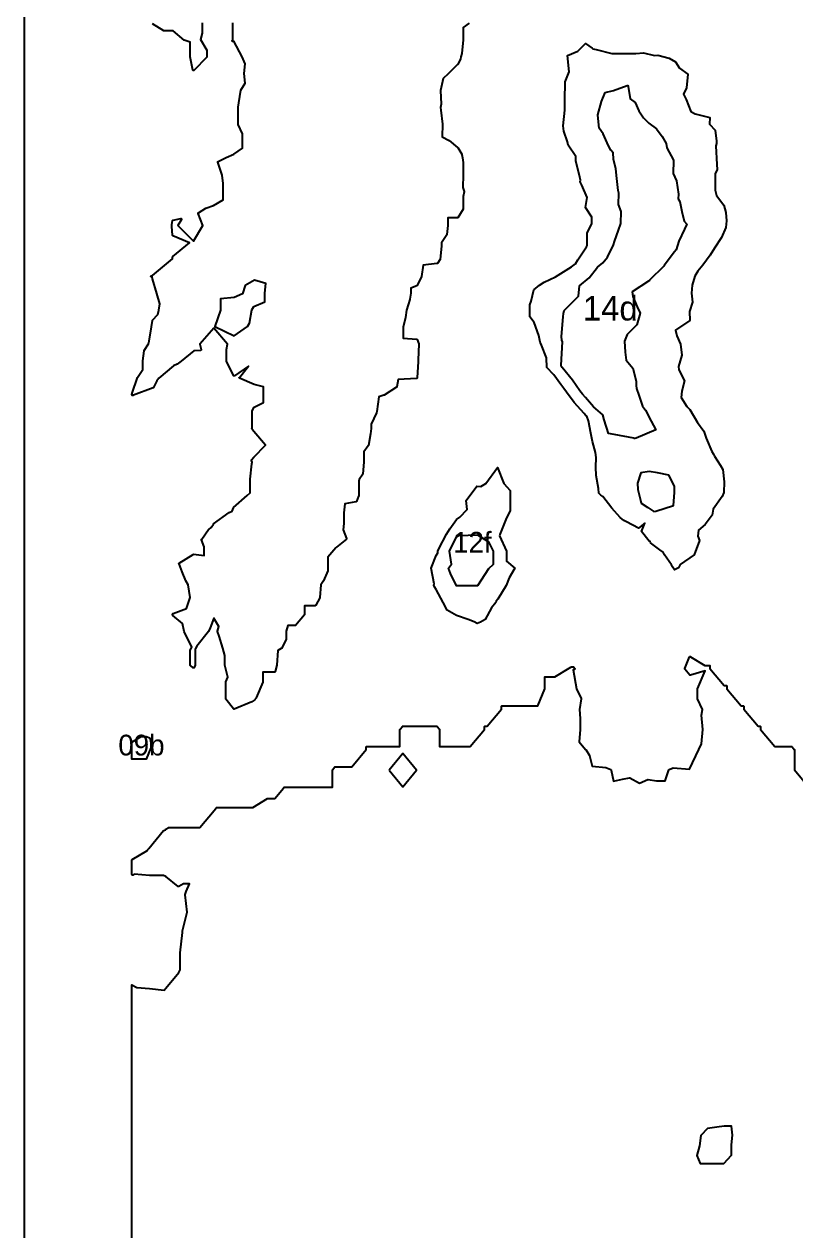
# Model space of a CAD drawing. Header units: millimetres. Extents: x 0 to 500, y 0 to 700.
# Drawn here: x 0 to 93.1, y 122.1 to 267.6 of the extents above; entities that cross this region are included whole.
import ezdxf
from ezdxf.enums import TextEntityAlignment as Align

# ---------------------------------------------------------------- set-up
doc = ezdxf.new("R2010")
doc.units = ezdxf.units.MM
for name, color, linetype in [('CORTE', 1, 'Continuous'), ('GRABADO', 5, 'Continuous'), ('HOJA', 8, 'Continuous')]:
    doc.layers.add(name, color=color, linetype=linetype)

msp = doc.modelspace()

# ---------------------------------------------------------------- linework, layer by layer
at = {"layer": 'CORTE'}
for points in [[(53.67, 267.72), (52.94, 267.2), (52.94, 265.74), (52.94, 265.73), (52.77, 264.08), (52.77, 264.08), (52.68, 263.68), (52.68, 263.68), (52.62, 263.41), (52.61, 263.41), (52.61, 263.4), (52.29, 262.77), (52.29, 262.76), (52.28, 262.76), (52.28, 262.75), (51.15, 261.61), (50.55, 261.04), (50.23, 259.62), (50.3, 257.96), (50.3, 257.96), (50.3, 257.95), (50.3, 257.95), (50.22, 257.58), (50.27, 257.25), (50.46, 255.55), (50.46, 255.55), (50.4, 254.01), (51.27, 253.58), (51.28, 253.57), (51.28, 253.57), (52.27, 252.74), (52.28, 252.74), (52.28, 252.73), (52.29, 252.72), (52.79, 251.93), (52.79, 251.92), (52.79, 251.91), (52.8, 251.91), (52.8, 251.9), (52.86, 251.48), (52.97, 250.93), (52.97, 250.92), (52.97, 250.91), (52.97, 249.43), (52.9, 247.91), (53.09, 247.42), (53.09, 247.42), (53.09, 247.41), (53.09, 247.4), (53.09, 247.39), (53.09, 247.39), (53.09, 247.38), (52.95, 246.84), (52.95, 245.35), (52.95, 245.34), (52.95, 245.33), (52.95, 245.33), (52.95, 245.32), (52.94, 245.32), (52.29, 244.27), (52.29, 244.27), (52.28, 244.26), (52.27, 244.26), (52.27, 244.25), (52.26, 244.25), (52.25, 244.25), (52.25, 244.24), (52.24, 244.24), (52.23, 244.24), (52.23, 244.24), (51.11, 244.24), (51.11, 243.32), (51.11, 243.32), (51, 242.23), (51, 242.22), (50.99, 242.21), (50.99, 242.2), (50.99, 242.2), (50.98, 242.19), (50.34, 241.26), (50.32, 240.89), (50.32, 240.89), (50.16, 239.24), (50.16, 239.23), (50.16, 239.22), (50.16, 239.21), (50.15, 239.21), (50.15, 239.2), (49.84, 238.77), (49.84, 238.77), (49.83, 238.76), (49.83, 238.76), (49.82, 238.75), (49.81, 238.75), (49.8, 238.74), (49.79, 238.74), (49.79, 238.74), (48.14, 238.56), (47.92, 237.19), (47.92, 237.19), (47.92, 237.18), (47.91, 237.18), (47.4, 236.1), (47.4, 236.1), (47.39, 236.09), (47.39, 236.09), (47.38, 236.08), (47.38, 236.08), (47.37, 236.07), (47.37, 236.07), (46.63, 235.77), (46.63, 235.17), (46.63, 235.16), (46.53, 234.43), (46.53, 234.42), (46.1, 233.11), (46.01, 232.24), (46.01, 232.24), (45.73, 231.08), (45.73, 229.76), (47.34, 229.61), (47.35, 229.61), (47.36, 229.61), (47.36, 229.61), (47.37, 229.6), (47.38, 229.6), (47.38, 229.59), (47.39, 229.59), (47.39, 229.58), (47.4, 229.58), (47.4, 229.57), (47.59, 229.08), (47.59, 229.07), (47.59, 229.07), (47.6, 229.06), (47.6, 229.05), (47.51, 227.1), (47.51, 227.02), (47.52, 226.93), (47.52, 226.92), (47.42, 224.97), (47.42, 224.97), (47.42, 224.96), (47.42, 224.95), (47.42, 224.95), (47.41, 224.94), (47.41, 224.93), (47.4, 224.93), (47.4, 224.92), (47.4, 224.92), (47.38, 224.91), (47.37, 224.9), (47.37, 224.9), (47.36, 224.9), (47.35, 224.89), (47.35, 224.89), (47.34, 224.89), (45.13, 224.76), (44.96, 223.88), (44.96, 223.87), (44.96, 223.86), (44.95, 223.85), (44.95, 223.85), (44.95, 223.84), (44.94, 223.83), (44.94, 223.83), (44.93, 223.83), (43.41, 222.87), (43.4, 222.87), (43.4, 222.87), (43.39, 222.87), (42.76, 222.67), (42.55, 220.89), (42.55, 220.89), (42.51, 220.74), (42.51, 220.73), (41.87, 219.39), (41.87, 218.86), (41.87, 218.85), (41.76, 218.22), (41.52, 216.81), (41.52, 216.81), (41.51, 216.8), (41.51, 216.79), (41.51, 216.78), (40.99, 216.04), (40.99, 214.78), (40.99, 214.78), (40.84, 213.38), (40.84, 213.37), (40.84, 213.37), (40.83, 213.36), (40.83, 213.35), (40.83, 213.35), (40.4, 212.72), (40.35, 212.51), (40.35, 210.71), (40.35, 210.7), (40.34, 210.69), (40.34, 210.69), (40.34, 210.68), (40.07, 210.04), (40.06, 210.04), (40.06, 210.03), (40.05, 210.02), (40.05, 210.02), (40.04, 210.01), (40.04, 210.01), (40.03, 210), (40.02, 210), (40.02, 210), (40.01, 210), (38.67, 209.77), (38.55, 208.67), (38.55, 207.4), (38.47, 206.65), (38.89, 205.61), (38.89, 205.6), (38.89, 205.6), (38.89, 205.59), (38.89, 205.58), (38.89, 205.57), (38.89, 205.56), (38.89, 205.55), (38.88, 205.55), (38.88, 205.54), (38.87, 205.53), (38.87, 205.53), (38.86, 205.53), (37.69, 204.54), (37.61, 204.45), (36.63, 203.36), (36.63, 201.72), (36.63, 201.72), (36.63, 201.71), (36.62, 201.7), (36.62, 201.7), (36.09, 200.49), (36.09, 200.48), (36.09, 200.48), (35.77, 200), (35.66, 198.47), (35.66, 198.46), (35.65, 198.45), (35.17, 197.54), (35.17, 197.53), (35.16, 197.52), (35.16, 197.52), (35.15, 197.51), (35.15, 197.51), (35.14, 197.5), (35.13, 197.5), (35.12, 197.5), (35.11, 197.5), (35.11, 197.49), (33.83, 197.49), (33.83, 196.44), (33.83, 196.42), (33.83, 196.41), (33.82, 196.41), (33.82, 196.4), (33.82, 196.4), (32.72, 195.12), (32.71, 195.11), (32.71, 195.11), (32.7, 195.1), (32.7, 195.1), (32.69, 195.1), (32.68, 195.09), (32.67, 195.09), (32.67, 195.09), (32.66, 195.09), (31.81, 195.09), (31.6, 194.4), (31.6, 193.45), (31.59, 193.44), (31.59, 193.44), (31.59, 193.43), (31.59, 193.43), (31.03, 192.33), (31.03, 192.33), (31.02, 192.32), (31.02, 192.32), (31.01, 192.31), (31, 192.31), (31, 192.31), (30.59, 192.07), (30.46, 190.33), (30.46, 190.32), (30.46, 190.32), (30.29, 189.54), (30.29, 189.54), (30.28, 189.52), (30.28, 189.51), (30.27, 189.51), (30.27, 189.51), (30.26, 189.5), (30.25, 189.49), (30.24, 189.49), (30.23, 189.48), (30.22, 189.48), (28.77, 189.48), (28.77, 188.29), (28.77, 188.28), (28.77, 188.27), (28.77, 188.27), (28, 186.36), (28, 186.36), (28, 186.35), (27.99, 186.34), (27.85, 186.21), (27.84, 186.17), (27.84, 186.16), (27.84, 186.16), (27.83, 186.15), (27.83, 186.14), (27.83, 186.14), (27.82, 186.13), (27.82, 186.13), (27.81, 186.12), (27.47, 185.91), (27.47, 185.91), (27.46, 185.91), (25.35, 185.02), (25.35, 185.02), (25.34, 185.02), (25.33, 185.02), (25.32, 185.02), (25.32, 185.02), (25.31, 185.02), (25.3, 185.02), (25.29, 185.03), (25.29, 185.03), (25.28, 185.03), (25.28, 185.04), (25.27, 185.04), (25.27, 185.04), (24.34, 186.21), (24.33, 186.22), (24.33, 186.22), (24.33, 186.23), (24.32, 186.23), (24.32, 186.24), (24.32, 186.25), (24.32, 186.25), (24.32, 188.3), (24.32, 188.3), (24.32, 188.31), (24.32, 188.31), (24.32, 188.32), (24.55, 188.88), (24.2, 190.32), (24.2, 190.32), (24.2, 190.33), (24.2, 191.49), (23.95, 192.35), (23.51, 193.8), (23.33, 194.39), (23.33, 194.39), (23.33, 194.4), (23.33, 194.41), (23.33, 194.42), (23.33, 194.42), (23.33, 194.43), (23.5, 194.98), (22.89, 196), (22.42, 194.82), (22.25, 194.38), (22.24, 194.37), (22.24, 194.37), (22.24, 194.36), (20.83, 192.61), (20.66, 192.33), (20.62, 192.26), (20.62, 190.33), (20.62, 190.33), (20.62, 190.32), (20.62, 190.31), (20.61, 190.3), (20.5, 190.02), (20.5, 190.02), (20.5, 190.01), (20.49, 190), (20.49, 190), (20.48, 190), (20.48, 189.99), (20.47, 189.99), (20.46, 189.98), (20.45, 189.98), (20.45, 189.98), (20.44, 189.98), (20.43, 189.98), (20.42, 189.98), (20.42, 189.98), (20.41, 189.98), (20.41, 189.98), (20.4, 189.99), (20.39, 189.99), (20.39, 189.99), (20.05, 190.28), (20.04, 190.28), (20.04, 190.28), (20.03, 190.29), (20.03, 190.3), (20.03, 190.31), (20.02, 190.32), (20.02, 190.33), (20.02, 190.33), (20.02, 192.09), (20.02, 192.1), (20.03, 192.11), (20.03, 192.12), (20.03, 192.12), (20.03, 192.13), (20.2, 192.41), (20.24, 192.47), (19.32, 194.38), (19.32, 194.38), (19.31, 194.39), (19.09, 195.34), (17.94, 196.3), (17.93, 196.3), (17.93, 196.31), (17.92, 196.31), (17.92, 196.32), (17.92, 196.32), (17.92, 196.33), (17.91, 196.34), (17.91, 196.34), (17.9, 196.44), (17.9, 196.45), (17.9, 196.45), (17.9, 196.46), (17.9, 196.46), (17.92, 196.51), (17.92, 196.52), (17.92, 196.53), (17.93, 196.53), (17.93, 196.54), (17.94, 196.54), (17.94, 196.54), (17.95, 196.55), (17.96, 196.55), (17.96, 196.56), (19.6, 197.14), (20.01, 198.49), (19.78, 200.01), (19.5, 200.49), (19.49, 200.49), (19.06, 201.58), (18.68, 202.53), (18.67, 202.54), (18.67, 202.55), (18.67, 202.56), (18.67, 202.57), (18.67, 202.57), (18.67, 202.58), (18.68, 202.59), (18.68, 202.6), (18.69, 202.61), (18.69, 202.61), (18.7, 202.62), (18.71, 202.62), (20.39, 203.68), (20.4, 203.68), (20.41, 203.68), (20.41, 203.69), (20.42, 203.69), (20.43, 203.69), (20.43, 203.69), (20.44, 203.69), (21.71, 203.56), (21.71, 204.59), (21.41, 205.45), (21.41, 205.46), (21.41, 205.47), (21.41, 205.47), (21.41, 205.48), (21.41, 205.5), (21.42, 205.51), (21.42, 205.51), (22.25, 206.68), (22.25, 206.69), (22.26, 206.69), (22.26, 206.69), (22.55, 206.91), (22.82, 207.33), (22.82, 207.34), (22.82, 207.34), (22.83, 207.35), (22.83, 207.35), (24.73, 208.74), (24.74, 208.74), (24.74, 208.74), (25.08, 208.89), (25.26, 209.29), (25.26, 209.29), (25.26, 209.3), (25.27, 209.3), (25.27, 209.31), (26.88, 210.77), (27.25, 211.11), (27.25, 212.75), (27.25, 212.76), (27.45, 214.59), (27.45, 214.59), (27.45, 214.6), (27.5, 214.78), (27.42, 214.99), (27.42, 215), (27.42, 215.01), (27.42, 215.01), (27.42, 215.02), (27.42, 215.03), (27.42, 215.03), (27.42, 215.04), (27.43, 215.05), (27.43, 215.05), (27.44, 215.06), (27.71, 215.38), (27.71, 215.38), (29.1, 216.83), (27.71, 218.48), (27.71, 218.48), (27.55, 218.69), (27.55, 218.7), (27.55, 218.7), (27.49, 218.84), (27.48, 218.84), (27.48, 218.85), (27.48, 218.86), (27.48, 218.86), (27.48, 218.87), (27.48, 218.87), (27.51, 219.03), (27.51, 220.9), (27.51, 220.91), (27.51, 220.92), (27.51, 220.92), (27.51, 220.93), (27.7, 221.4), (27.7, 221.4), (27.71, 221.41), (27.71, 221.41), (27.72, 221.42), (27.72, 221.42), (27.73, 221.43), (27.73, 221.43), (28.88, 222), (28.88, 223.87), (27.75, 224.18), (27.74, 224.18), (25.99, 224.91), (25.99, 224.91), (25.98, 224.91), (25.98, 224.92), (25.97, 224.92), (25.97, 224.93), (25.96, 224.94), (25.96, 224.94), (25.96, 224.95), (25.95, 224.96), (25.95, 224.97), (25.95, 224.98), (25.95, 224.99), (25.95, 225), (25.96, 225.01), (25.96, 225.01), (25.96, 225.02), (25.97, 225.02), (27.05, 226.38), (25.36, 225.21), (25.36, 225.2), (25.35, 225.2), (25.35, 225.2), (25.34, 225.2), (25.33, 225.2), (25.33, 225.19), (25.32, 225.19), (25.31, 225.2), (25.3, 225.2), (25.3, 225.2), (25.29, 225.2), (25.28, 225.21), (25.27, 225.21), (25.27, 225.22), (25.26, 225.22), (25.26, 225.23), (25.26, 225.23), (24.42, 226.98), (24.42, 226.99), (24.41, 226.99), (24.41, 227), (24.41, 227.01), (24.41, 228.36), (24.41, 228.37), (24.54, 229.03), (22.88, 230.96), (21.21, 229.03), (21.34, 228.37), (21.35, 228.36), (21.35, 228.35), (21.35, 228.35), (21.34, 228.34), (21.34, 228.33), (21.34, 228.33), (21.34, 228.32), (21.33, 228.31), (21.33, 228.31), (21.32, 228.3), (21.32, 228.3), (21.31, 228.29), (21.3, 228.29), (21.3, 228.29), (21.29, 228.28), (21.28, 228.28), (21.28, 228.28), (20.46, 228.23), (18.93, 226.96), (18.93, 226.96), (18.45, 226.6), (18.44, 226.6), (18.03, 226.4), (16.26, 224.92), (15.99, 224.62), (15.61, 223.78), (15.61, 223.78), (15.6, 223.77), (15.59, 223.76), (15.59, 223.75), (15.58, 223.75), (15.57, 223.75), (15.57, 223.74), (13.2, 222.87), (13.2, 222.87), (13.19, 222.87), (13.16, 222.86), (13.16, 222.86), (13.16, 222.85), (13.16, 222.85), (13.15, 222.84), (13.15, 222.84), (13.14, 222.83), (13.13, 222.83), (13.13, 222.82), (13.12, 222.82), (13.11, 222.82), (13.1, 222.82), (13.1, 222.82), (13.09, 222.82), (13.08, 222.82), (13.08, 222.82), (13.07, 222.82), (13.06, 222.83), (13.06, 222.83), (13.05, 222.83), (13.04, 222.84), (13.04, 222.85), (13.01, 222.88), (13.01, 222.89), (13.01, 222.89), (13, 222.9), (13, 222.9), (13, 222.91), (13, 222.92), (13, 222.92), (13, 222.93), (13, 222.94), (13, 222.96), (13.02, 223.09), (13.02, 223.1), (13.02, 223.1), (13.68, 225), (13.68, 225.01), (13.68, 225.02), (13.68, 225.02), (14.32, 225.95), (14.32, 227.02), (14.32, 227.02), (14.46, 228.22), (14.46, 228.23), (14.46, 228.23), (14.46, 228.24), (14.47, 228.25), (15.01, 229.08), (15.08, 229.39), (15.35, 231.1), (15.35, 231.1), (15.47, 231.88), (15.47, 231.89), (15.47, 231.89), (15.47, 231.9), (15.48, 231.9), (15.48, 231.91), (15.48, 231.91), (16.12, 232.62), (16.23, 233.14), (16.38, 233.88), (16, 235.15), (15.47, 236.91), (15.47, 236.91), (15.44, 237.12), (15.36, 237.13), (15.35, 237.13), (15.34, 237.14), (15.34, 237.14), (15.33, 237.14), (15.33, 237.15), (15.32, 237.15), (15.32, 237.16), (15.31, 237.16), (15.31, 237.17), (15.3, 237.18), (15.3, 237.18), (15.3, 237.19), (15.3, 237.2), (15.3, 237.21), (15.3, 237.23), (15.31, 237.24), (15.31, 237.24), (15.31, 237.25), (15.32, 237.25), (15.32, 237.26), (15.33, 237.27), (15.34, 237.27), (15.35, 237.28), (15.35, 237.28), (15.36, 237.28), (15.37, 237.28), (15.48, 237.29), (15.48, 237.29), (15.49, 237.3), (15.49, 237.3), (17.89, 239.3), (17.9, 239.31), (17.9, 239.31), (17.91, 239.53), (17.91, 239.54), (17.92, 239.55), (17.92, 239.56), (17.92, 239.56), (17.93, 239.57), (17.93, 239.58), (17.94, 239.58), (19.95, 241.26), (17.95, 242.09), (17.95, 242.09), (17.94, 242.1), (17.93, 242.1), (17.93, 242.11), (17.92, 242.12), (17.92, 242.12), (17.92, 242.13), (17.91, 242.14), (17.91, 242.15), (17.8, 243.22), (17.8, 243.23), (17.8, 243.24), (17.82, 243.33), (17.82, 243.4), (17.82, 243.41), (17.91, 243.92), (17.91, 243.92), (17.92, 243.93), (17.92, 243.94), (17.92, 243.94), (17.93, 243.95), (17.93, 243.95), (17.94, 243.96), (17.94, 243.96), (17.95, 243.97), (17.96, 243.97), (17.96, 243.97), (17.97, 243.97), (18.9, 244.17), (18.91, 244.17), (18.92, 244.17), (18.92, 244.17), (18.93, 244.17), (18.94, 244.17), (18.94, 244.16), (18.95, 244.16), (18.96, 244.15), (18.97, 244.14), (18.97, 244.14), (18.98, 244.14), (18.98, 244.13), (18.98, 244.12), (18.99, 244.12), (18.99, 244.11), (18.99, 244.1), (18.99, 244.09), (18.99, 244.08), (18.99, 244.08), (18.99, 244.07), (18.98, 244.06), (18.98, 244.06), (18.55, 243.33), (20.42, 241.46), (21.54, 243.33), (21.01, 244.79), (21.01, 244.8), (21.01, 244.81), (21.01, 244.82), (21.01, 244.83), (21.01, 244.83), (21.01, 244.84), (21.01, 244.85), (21.02, 244.85), (21.02, 244.86), (21.03, 244.86), (21.03, 244.87), (21.04, 244.87), (21.04, 244.88), (21.91, 245.42), (21.92, 245.43), (21.92, 245.43), (22.85, 245.76), (24, 246.44), (24, 248.39), (23.89, 249.42), (23.38, 250.98), (23.37, 250.98), (23.37, 250.99), (23.37, 251), (23.37, 251.01), (23.38, 251.02), (23.38, 251.03), (23.39, 251.04), (23.39, 251.05), (23.4, 251.05), (23.4, 251.06), (23.41, 251.06), (23.41, 251.06), (24.36, 251.54), (24.37, 251.54), (25.29, 251.92), (26.33, 252.65), (26.33, 254.39), (25.82, 255.52), (25.82, 255.53), (25.82, 255.54), (25.82, 255.55), (25.82, 257.59), (25.82, 257.59), (25.9, 258.14), (26.12, 259.64), (26.13, 259.64), (26.13, 259.65), (26.13, 259.65), (26.13, 259.66), (26.64, 260.51), (26.54, 261.65), (26.54, 261.66), (26.65, 262.82), (26.31, 263.67), (25.29, 265.57), (25.18, 265.53), (25.18, 265.53), (25.17, 265.52), (25.16, 265.52), (25.16, 265.52), (25.15, 265.52), (25.14, 265.52), (25.14, 265.53), (25.13, 265.53), (25.11, 265.54), (25.11, 265.54), (25.11, 265.54), (25.1, 265.55), (25.09, 265.56), (25.09, 265.56), (25.09, 265.57), (25.08, 265.58), (25.08, 265.59), (25.08, 265.6), (25.08, 265.61), (25.08, 265.62), (25.09, 265.62), (25.09, 265.63), (25.09, 265.64), (25.1, 265.64), (25.1, 265.64), (25.19, 265.75), (25.19, 265.77), (25.18, 265.78), (25.18, 265.78), (25.18, 265.79), (25.18, 267.78)], [(21.47, 267.78), (21.47, 266.54), (21.47, 266.53), (21.47, 266.52), (21.28, 265.75), (22.03, 264.49), (22.03, 264.49), (22.04, 264.48), (22.04, 264.48), (22.04, 264.47), (22.04, 264.46), (22.04, 263.7), (22.04, 263.69), (22.04, 263.68), (22.04, 263.68), (22.04, 263.67), (22.03, 263.66), (22.03, 263.66), (22.03, 263.65), (22.02, 263.65), (20.48, 262.04), (20.48, 262.04), (20.48, 262.04), (20.47, 262.03), (20.46, 262.03), (20.46, 262.03), (20.45, 262.03), (20.44, 262.02), (20.43, 262.02), (20.43, 262.02), (20.42, 262.03), (20.41, 262.03), (20.4, 262.03), (20.4, 262.03), (20.39, 262.04), (20.39, 262.04), (20.38, 262.05), (20.37, 262.05), (20.37, 262.06), (20.37, 262.06), (20.36, 262.08), (20.04, 263.69), (20.04, 263.69), (20.04, 265.42), (19.31, 265.67), (19.3, 265.67), (19.3, 265.67), (19.29, 265.68), (19.29, 265.68), (17.96, 266.79), (16.89, 266.79), (16.88, 266.79), (16.88, 266.79), (16.87, 266.79), (16.86, 266.79), (16.86, 266.79), (16.85, 266.8), (15.5, 267.64)], [(13, 114.2), (13, 125.64), (13, 127.52), (13, 129.91), (13, 131.8), (13, 134.2), (13, 136.12), (13, 138.52), (13, 140.46), (13, 147.7), (13, 149.68), (13, 151.78), (13, 151.78), (13.6, 151.43), (15.12, 151.33), (16.88, 151.12), (17.09, 151.38), (18.64, 153.24), (18.8, 153.59), (18.8, 155.65), (18.8, 155.65), (19.09, 158.07), (19.09, 158.09), (19.09, 158.12), (19.09, 158.12), (19.12, 158.27), (19.12, 158.27), (19.66, 160.54), (19.41, 162.62), (19.41, 162.63), (19.41, 162.64), (19.41, 162.64), (19.41, 162.65), (19.41, 162.66), (19.56, 163.01), (19.95, 163.96), (19.21, 163.96), (18.64, 163.62), (18.64, 163.62), (18.62, 163.61), (18.6, 163.61), (18.58, 163.61), (18.57, 163.62), (18.57, 163.62), (18.56, 163.62), (17.11, 164.84), (16.8, 164.95), (15.11, 164.95), (13.29, 165.12), (13.11, 165.01), (13.11, 165.01), (13.1, 165.01), (13.09, 165), (13.08, 165), (13.07, 165), (13.06, 165), (13.05, 165.01), (13.04, 165.01), (13.03, 165.02), (13.02, 165.03), (13.02, 165.03), (13.01, 165.04), (13.01, 165.05), (13, 165.06), (13, 165.06), (13, 165.07), (13, 165.08), (13, 165.86), (13, 166.82), (13, 166.83), (13, 166.83), (13, 166.84), (13.01, 166.85), (13.01, 166.85), (13.01, 166.86), (13.02, 166.87), (13.03, 166.88), (13.03, 166.88), (14.78, 167.93), (14.92, 168.09), (15.04, 168.23), (15.04, 168.23), (16.82, 170.37), (16.82, 170.37), (16.82, 170.37), (16.83, 170.38), (16.84, 170.38), (16.84, 170.39), (17.04, 170.46), (17.09, 170.53), (17.1, 170.54), (17.11, 170.55), (17.11, 170.55), (17.39, 170.72), (17.4, 170.72), (17.41, 170.73), (17.43, 170.73), (21.19, 170.73), (22.93, 172.81), (23.07, 172.98), (23.21, 173.15), (23.22, 173.16), (23.23, 173.16), (23.24, 173.17), (23.25, 173.17), (23.26, 173.17), (27.6, 173.17), (29.34, 174.22), (29.35, 174.23), (29.36, 174.23), (29.36, 174.23), (29.37, 174.23), (30.22, 174.23), (31.08, 175.26), (31.36, 175.59), (31.36, 175.59), (31.37, 175.6), (31.38, 175.61), (31.4, 175.62), (31.41, 175.62), (37.18, 175.62), (37.18, 177.66), (37.18, 177.66), (37.18, 177.67), (37.18, 177.68), (37.18, 177.68), (37.18, 177.69), (37.19, 177.7), (37.47, 178.04), (37.48, 178.05), (37.49, 178.05), (37.5, 178.06), (37.5, 178.06), (37.52, 178.06), (37.53, 178.06), (39.53, 178.06), (41.25, 180.13), (41.25, 180.44), (41.25, 180.44), (41.25, 180.45), (41.26, 180.46), (41.26, 180.47), (41.26, 180.47), (41.26, 180.47), (41.27, 180.48), (41.27, 180.49), (41.28, 180.49), (41.29, 180.5), (41.3, 180.5), (41.31, 180.51), (41.32, 180.51), (45.33, 180.51), (45.33, 182.55), (45.33, 182.55), (45.33, 182.56), (45.33, 182.57), (45.33, 182.58), (45.34, 182.58), (45.34, 182.59), (45.63, 182.93), (45.64, 182.94), (45.64, 182.94), (45.65, 182.95), (45.66, 182.95), (45.67, 182.95), (45.68, 182.96), (49.76, 182.96), (49.77, 182.95), (49.78, 182.95), (49.79, 182.95), (49.8, 182.94), (49.81, 182.94), (49.81, 182.93), (50.09, 182.6), (50.1, 182.59), (50.1, 182.58), (50.11, 182.58), (50.11, 182.57), (50.11, 182.56), (50.11, 182.55), (50.11, 182.55), (50.11, 180.51), (51.8, 180.51), (53.56, 180.51), (53.8, 180.51), (55.52, 182.57), (55.52, 182.88), (55.52, 182.89), (55.52, 182.89), (55.52, 182.9), (55.52, 182.91), (55.53, 182.92), (55.53, 182.92), (55.54, 182.93), (55.54, 182.93), (55.54, 182.94), (55.55, 182.94), (55.56, 182.95), (55.57, 182.95), (55.58, 182.95), (55.59, 182.96), (55.84, 182.96), (57.56, 185.02), (57.56, 185.33), (57.56, 185.33), (57.56, 185.34), (57.56, 185.35), (57.56, 185.36), (57.56, 185.36), (57.57, 185.37), (57.57, 185.37), (57.58, 185.38), (57.59, 185.39), (57.6, 185.39), (57.6, 185.4), (57.62, 185.4), (57.63, 185.4), (59.95, 185.4), (61.71, 185.4), (61.94, 185.4), (62.79, 187.45), (62.79, 188.83), (62.79, 188.84), (62.79, 188.85), (62.79, 188.85), (62.79, 188.86), (62.8, 188.87), (62.8, 188.87), (62.81, 188.88), (62.81, 188.89), (62.82, 188.89), (62.82, 188.89), (62.82, 188.9), (62.83, 188.9), (62.85, 188.9), (62.86, 188.91), (64, 188.91), (65.75, 189.95), (65.93, 190.06), (66.03, 190.12), (66.03, 190.12), (66.04, 190.12), (66.05, 190.12), (66.06, 190.12), (66.2, 190.12), (66.21, 190.12), (66.23, 190.12), (66.24, 190.11), (66.25, 190.11), (66.26, 190.1), (66.4, 189.93), (66.4, 189.93), (66.41, 189.92), (66.41, 189.91), (66.41, 189.9), (66.42, 189.89), (66.42, 189.88), (66.42, 189.87), (66.42, 189.87), (66.41, 189.86), (66.41, 189.85), (66.41, 189.85), (66.4, 189.84), (66.4, 189.83), (66.4, 189.83), (66.39, 189.83), (66.38, 189.82), (66.38, 189.82), (66.37, 189.81), (66.22, 189.75), (66.6, 187.46), (67.18, 186.29), (67.19, 186.28), (67.19, 186.27), (67.19, 186.27), (67.19, 186.26), (67.19, 186.25), (67.19, 186.25), (66.98, 184.99), (67.07, 183.87), (67.07, 183.87), (67.07, 182.54), (67.07, 182.54), (66.94, 181.08), (67.72, 180.15), (67.73, 180.14), (68.17, 179.44), (68.17, 179.43), (68.17, 179.43), (68.17, 179.42), (68.5, 178.13), (70.15, 177.96), (70.16, 177.96), (70.75, 177.72), (70.75, 177.72), (70.76, 177.72), (70.77, 177.71), (70.78, 177.7), (70.78, 177.7), (70.78, 177.69), (70.79, 177.68), (70.79, 177.67), (71.07, 176.34), (72.16, 176.56), (73, 176.73), (73.01, 176.73), (73.01, 176.73), (73.02, 176.73), (73.03, 176.73), (73.04, 176.72), (73.04, 176.72), (74.22, 176.07), (75.24, 176.54), (75.24, 176.54), (75.25, 176.55), (75.26, 176.55), (75.27, 176.55), (75.28, 176.55), (76.26, 176.38), (77.32, 176.38), (77.76, 177.68), (77.76, 177.69), (77.76, 177.69), (77.76, 177.7), (77.77, 177.7), (77.77, 177.71), (77.78, 177.71), (77.79, 177.72), (78.26, 177.92), (78.27, 177.93), (78.29, 177.93), (80.26, 177.76), (80.26, 177.77), (80.26, 177.77), (81.38, 180.13), (81.71, 180.82), (81.86, 182.55), (81.71, 184.29), (81.71, 184.29), (81.71, 184.3), (81.8, 184.98), (81.23, 186.24), (81.23, 186.25), (81.23, 186.26), (81.23, 186.26), (81.22, 186.27), (81.22, 187.44), (81.23, 187.44), (81.23, 187.45), (81.23, 187.46), (81.23, 187.46), (82.14, 189.65), (80.35, 189.11), (80.34, 189.11), (80.32, 189.11), (80.31, 189.11), (80.3, 189.12), (80.29, 189.12), (80.29, 189.12), (80.28, 189.13), (79.69, 189.83), (79.69, 189.84), (79.68, 189.85), (79.68, 189.86), (79.67, 189.87), (79.67, 189.87), (79.67, 189.88), (79.67, 189.89), (79.67, 189.9), (79.68, 189.9), (79.68, 189.91), (80.26, 191.31), (80.26, 191.31), (80.27, 191.32), (80.28, 191.33), (80.29, 191.34), (80.29, 191.34), (80.3, 191.35), (80.32, 191.35), (80.33, 191.35), (80.34, 191.35), (80.35, 191.35), (80.36, 191.35), (80.36, 191.34), (82.11, 190.29), (82.65, 190.29), (82.67, 190.29), (82.68, 190.28), (82.69, 190.28), (82.7, 190.27), (82.71, 190.26), (82.71, 190.25), (82.71, 190.25), (82.72, 190.24), (82.72, 190.23), (82.72, 190.23), (82.72, 190.22), (82.72, 189.91), (84.44, 187.85), (84.69, 187.85), (84.7, 187.85), (84.71, 187.84), (84.72, 187.84), (84.73, 187.83), (84.74, 187.82), (84.74, 187.81), (84.75, 187.81), (84.75, 187.8), (84.76, 187.79), (84.76, 187.78), (84.76, 187.77), (84.76, 187.46), (86.48, 185.4), (86.73, 185.4), (86.74, 185.4), (86.75, 185.4), (86.76, 185.39), (86.77, 185.39), (86.78, 185.38), (86.78, 185.37), (86.79, 185.36), (86.79, 185.35), (86.79, 185.34), (86.8, 185.33), (86.8, 185.33), (86.8, 185.02), (88.52, 182.96), (88.76, 182.96), (88.77, 182.95), (88.78, 182.95), (88.79, 182.95), (88.79, 182.95), (88.8, 182.94), (88.81, 182.94), (88.82, 182.93), (88.82, 182.92), (88.83, 182.92), (88.83, 182.91), (88.83, 182.9), (88.83, 182.9), (88.83, 182.89), (88.83, 182.88), (88.83, 182.57), (90.55, 180.51), (92.56, 180.51), (92.57, 180.51), (92.58, 180.5), (92.59, 180.5), (92.59, 180.5), (92.6, 180.49), (92.61, 180.48), (92.89, 180.15), (92.9, 180.14), (92.9, 180.14), (92.9, 180.13), (92.91, 180.12), (92.91, 180.12), (92.91, 180.11), (92.91, 180.1), (92.91, 177.99), (92.91, 177.68), (94.63, 175.62)]]:
    msp.add_lwpolyline(points, dxfattribs=at)
for points in [[(65.52, 253.42), (65.11, 254.7), (65.03, 255.36), (65.2, 257.22), (65.21, 257.87), (65.22, 258.43), (65.25, 260.64), (65.43, 261.06), (65.75, 261.85), (65.53, 263.84), (66.78, 264.36), (67.69, 265.26), (68.5, 264.73), (68.59, 264.63), (68.98, 264.56), (70.89, 264.08), (71.53, 264.08), (72.32, 264.08), (73.76, 264.08), (74.69, 264.17), (76.03, 263.83), (76.43, 263.87), (77.8, 263.53), (78.57, 263.05), (79.03, 262.31), (80.04, 261.59), (79.89, 259.95), (79.51, 259.15), (79.84, 258.53), (80.39, 257.09), (80.92, 256.8), (82.71, 256.36), (82.64, 255.54), (83.34, 254.84), (83.49, 253.5), (83.52, 253.22), (83.44, 252.95), (83.56, 250.68), (83.6, 250.07), (83.35, 249.58), (83.35, 247.59), (83.5, 246.97), (84.39, 245.78), (84.61, 244.89), (84.72, 243.9), (84.64, 243.09), (84.1, 241.88), (83.28, 240.59), (82.76, 239.75), (81.86, 238.53), (81.24, 237.81), (80.9, 237.24), (80.55, 236.12), (80.47, 235.19), (80.62, 234.09), (80.26, 232.96), (80.29, 231.86), (78.56, 230.73), (78.74, 230.01), (79.17, 229.01), (79.31, 227.69), (78.93, 226.33), (78.95, 225.91), (79.66, 224.59), (79.31, 223.36), (79.24, 222.59), (79.91, 221.51), (80.27, 221.15), (81.23, 219.58), (81.98, 218.54), (82.26, 217.7), (82.96, 216.07), (83.16, 215.74), (83.27, 215.51), (83.99, 214.4), (84.26, 213.93), (84.42, 212.44), (84.39, 211.14), (84.2, 210.65), (83.12, 209.14), (82.98, 208.42), (82.15, 207.26), (81.33, 206.61), (81.26, 205.87), (81.45, 205.33), (80.83, 203.63), (79.14, 202.47), (78.93, 202.06), (78.44, 201.81), (78.18, 202.17), (78.09, 202.41), (77.25, 203.64), (77.09, 203.94), (76.68, 204.21), (75.55, 205.08), (75.49, 205.22), (75.4, 205.28), (74.46, 206.43), (74.87, 207.42), (74.08, 206.83), (72.66, 207.61), (72.31, 207.78), (71.9, 208.11), (70.88, 209.26), (69.78, 210.65), (69.56, 210.81), (69.33, 211.04), (69.28, 211.63), (69, 213.2), (68.95, 214.19), (69, 215.37), (68.9, 215.97), (68.53, 217.28), (68.33, 218.29), (68.05, 219.77), (67.88, 220.33), (67.7, 220.48), (67.54, 220.67), (66.32, 221.99), (65.41, 223.25), (65.11, 223.67), (64.71, 224.18), (63.88, 225.31), (63.06, 226.2), (63.02, 227.39), (62.38, 228.89), (62.24, 229.28), (62.21, 229.46), (62.09, 230.05), (61.53, 231.63), (61, 232.3), (61, 233.76), (61.15, 234.19), (61.46, 235.56), (62.17, 236.13), (62.7, 236.48), (64.07, 237.13), (64.42, 237.35), (66.01, 238.35), (66.49, 238.71), (66.8, 239.18), (67.84, 240.78), (67.9, 240.94), (67.92, 242.41), (68.46, 243.59), (68.46, 244.35), (67.71, 245.5), (67.91, 246.7), (67.27, 248.2), (67.08, 248.59), (67.12, 248.8), (66.98, 249.35), (66.55, 251.09), (66.52, 251.67), (65.62, 253.02), (65.52, 253.42)], [(27.48, 233.16), (27.72, 233.58), (29.02, 234.12), (29.02, 235.17), (29.17, 236.35), (27.78, 236.74), (26.64, 236.11), (26.35, 235.11), (25.34, 234.67), (23.69, 234.48), (23.69, 233.12), (22.99, 231.14), (25.32, 230.01), (26.95, 231.14), (27.19, 231.54), (27.48, 233.16)], [(57.35, 205.92), (58.16, 204.05), (58.16, 202.86), (59.18, 202.01), (58.48, 200.86), (58.13, 199.93), (57.15, 198.28), (56.95, 198.05), (56.89, 197.88), (56.38, 197.24), (55.62, 195.83), (55.05, 195.5), (54.63, 195.33), (54.28, 195.55), (53.57, 195.81), (52.16, 196.31), (51.04, 196.95), (50.52, 197.88), (49.68, 199.43), (49.49, 199.77), (49.42, 199.95), (49.45, 200.14), (49.1, 202), (49.68, 203.55), (49.91, 203.85), (49.88, 204.05), (50.03, 204.36), (50.95, 206.11), (51.34, 206.77), (52.14, 207.87), (52.54, 208.17), (53.43, 209.08), (53.31, 210.17), (54.6, 211.9), (55.08, 211.88), (55.68, 212.24), (57.1, 214.14), (57.87, 212.23), (58.61, 211.39), (58.61, 208.92), (58.16, 208.08), (57.44, 206.29), (57.36, 206.06), (57.35, 205.92)], [(78.44, 211.12), (78.42, 211.89), (77.76, 213.23), (76.37, 213.49), (75.38, 213.68), (74.38, 213.52), (73.98, 212.26), (74, 211.5), (74.32, 210.22), (74.4, 209.87), (75.23, 209.32), (75.96, 208.83), (76.19, 208.89), (78.3, 209.59), (78.44, 211.12)], [(15.29, 180.34), (14.73, 179), (13, 179), (13, 181.04), (14.12, 181.72), (14.7, 181.72), (15.15, 181.54), (15.29, 181.01), (15.29, 180.34)], [(44.02, 177.65), (45.68, 175.66), (47.34, 177.65), (45.68, 179.65), (44.02, 177.65)], [(83.54, 134.61), (82.4, 134.44), (81.6, 133.6), (81.46, 132.36), (81.13, 131.19), (81.54, 130.21), (84.37, 130.21), (85.31, 131.22), (85.31, 132.46), (85.45, 133.63), (85.32, 134.74), (84.41, 134.74), (83.54, 134.61)]]:
    msp.add_lwpolyline(points, close=True, dxfattribs=at)
at = {"layer": 'GRABADO'}
for points in [[(70.06, 259.36), (71.1, 259.6), (72.73, 260.2), (72.81, 260.21), (72.85, 260.11), (73.09, 258.61), (73.69, 258.16), (74.12, 257.15), (74.71, 256.31), (75.33, 255.69), (76.27, 254.99), (76.97, 254.05), (77.44, 253.23), (77.5, 252.7), (78.31, 251.21), (78.31, 251.18), (78.26, 249.62), (78.68, 248.7), (78.92, 247.1), (78.87, 246.54), (79.09, 246.24), (79.31, 245.03), (79.6, 243.87), (79.92, 243.48), (79.65, 242.88), (78.98, 241.44), (78.65, 240.41), (78.42, 240.14), (77.18, 238.5), (77.14, 238.44), (75.42, 236.73), (75.42, 236.73), (75.4, 236.66), (75.29, 236.61), (73.35, 235.35), (73.41, 234.79), (73.95, 233.52), (74.28, 232.75), (73.88, 231.34), (72.74, 230.2), (72.41, 229.4), (72.47, 228.07), (72.61, 227.11), (73.4, 226.15), (73.8, 224.57), (73.82, 224.05), (73.84, 223.68), (74.15, 222.88), (74.56, 221.54), (74.93, 221.05), (75.64, 219.74), (76.2, 218.69), (73.8, 217.69), (73.64, 217.66), (73.63, 217.66), (73.59, 217.65), (73.54, 217.67), (71.16, 218.12), (70.46, 218.25), (69.96, 219.91), (69.79, 220.51), (68.68, 221.46), (67.71, 222.58), (67.33, 223), (67.04, 223.4), (66.12, 224.68), (64.9, 226.23), (64.85, 226.29), (64.79, 226.36), (64.79, 226.5), (64.94, 229.32), (64.87, 229.52), (64.81, 229.93), (65.03, 232.3), (65.04, 232.71), (65.15, 233.1), (66.87, 234.83), (66.99, 236.05), (68.15, 237.04), (69.14, 238.31), (69.81, 238.85), (70.34, 239.51), (71.07, 241.01), (71.22, 241.39), (71.68, 242.76), (71.95, 243.56), (72.01, 245.03), (71.68, 245.86), (71.72, 247.23), (71.66, 247.56), (71.5, 249), (71.37, 250.15), (71.08, 251.33), (71.04, 252.08), (70.77, 252.4), (70.46, 252.95), (69.85, 254.37), (69.34, 255.07), (69.21, 256.64), (69.2, 256.67), (69.62, 258.29), (70.06, 259.36)], [(52.13, 205.78), (52.41, 205.95), (54.66, 206.04), (56.02, 205.19), (56.57, 204.05), (56.57, 202.46), (56.01, 201.95), (54.68, 199.89), (54.62, 199.9), (52.15, 199.9), (51.43, 201.39), (51.2, 202.01), (51.55, 202.48), (51.3, 204.05), (52.13, 205.78)]]:
    msp.add_lwpolyline(points, close=True, dxfattribs=at)
at = {"layer": 'HOJA'}
msp.add_lwpolyline([(0, 0), (500, 0), (500, 700), (0, 700)], close=True, dxfattribs=at)

# ---------------------------------------------------------------- texts
at = {"layer": 'GRABADO'}
for s, height, p in [('14d', 2.965, (70.69, 233.36)), ('12f', 2.5, (54.06, 205.14)), ('09b', 2.5, (14.15, 180.68))]:
    msp.add_text(s, height=height, dxfattribs=at).set_placement(p, align=Align.MIDDLE_CENTER)

doc.saveas('drawing.dxf')
